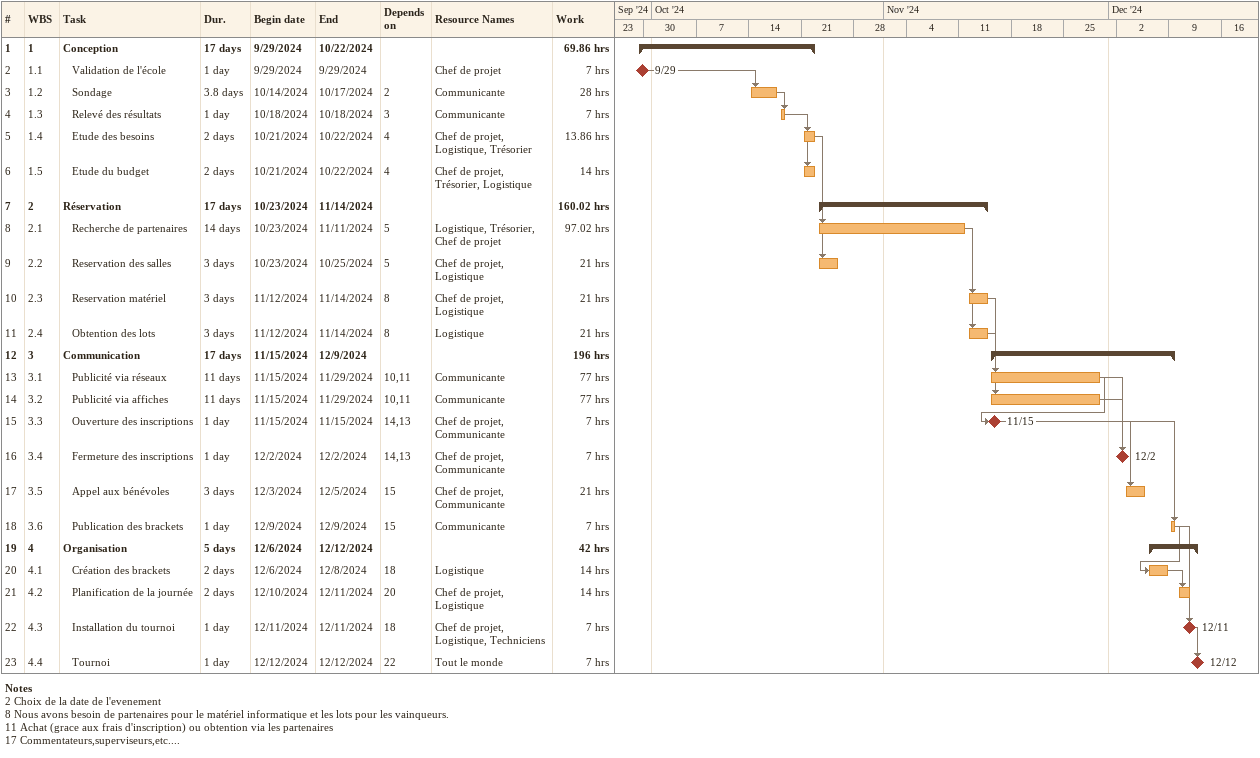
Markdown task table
| ID | WBS | Task | Duration | Start | Finish | Predecessors | Resources | Work (h) |
|---|---|---|---|---|---|---|---|---|
| 1 | 1 | **Conception** | 17d | 2024-09-29 | 2024-10-22 |  |  | 69.86 |
| 2 | 1.1 | Validation de l'école | 1d | 2024-09-29 | 2024-09-29 |  | Chef de projet | 7 |
| 3 | 1.2 | Sondage | 3.8d | 2024-10-14 | 2024-10-17 | 2 | Communicante | 28 |
| 4 | 1.3 | Relevé des résultats | 1d | 2024-10-18 | 2024-10-18 | 3 | Communicante | 7 |
| 5 | 1.4 | Etude des besoins | 2d | 2024-10-21 | 2024-10-22 | 4 | Chef de projet, Logistique, Trésorier | 13.86 |
| 6 | 1.5 | Etude du budget | 2d | 2024-10-21 | 2024-10-22 | 4 | Chef de projet, Trésorier, Logistique | 14 |
| 7 | 2 | **Réservation** | 17d | 2024-10-23 | 2024-11-14 |  |  | 160.02 |
| 8 | 2.1 | Recherche de partenaires | 14d | 2024-10-23 | 2024-11-11 | 5 | Logistique, Trésorier, Chef de projet | 97.02 |
| 9 | 2.2 | Reservation des salles | 3d | 2024-10-23 | 2024-10-25 | 5 | Chef de projet, Logistique | 21 |
| 10 | 2.3 | Reservation matériel | 3d | 2024-11-12 | 2024-11-14 | 8 | Chef de projet, Logistique | 21 |
| 11 | 2.4 | Obtention des lots | 3d | 2024-11-12 | 2024-11-14 | 8 | Logistique | 21 |
| 12 | 3 | **Communication** | 17d | 2024-11-15 | 2024-12-09 |  |  | 196 |
| 13 | 3.1 | Publicité via réseaux | 11d | 2024-11-15 | 2024-11-29 | 10, 11 | Communicante | 77 |
| 14 | 3.2 | Publicité via affiches | 11d | 2024-11-15 | 2024-11-29 | 10, 11 | Communicante | 77 |
| 15 | 3.3 | Ouverture des inscriptions | 1d | 2024-11-15 | 2024-11-15 | 14, 13 | Chef de projet, Communicante | 7 |
| 16 | 3.4 | Fermeture des inscriptions | 1d | 2024-12-02 | 2024-12-02 | 14, 13 | Chef de projet, Communicante | 7 |
| 17 | 3.5 | Appel aux bénévoles | 3d | 2024-12-03 | 2024-12-05 | 15 | Chef de projet, Communicante | 21 |
| 18 | 3.6 | Publication des brackets | 1d | 2024-12-09 | 2024-12-09 | 15 | Communicante | 7 |
| 19 | 4 | **Organisation** | 5d | 2024-12-06 | 2024-12-12 |  |  | 42 |
| 20 | 4.1 | Création des brackets | 2d | 2024-12-06 | 2024-12-08 | 18 | Logistique | 14 |
| 21 | 4.2 | Planification de la journée | 2d | 2024-12-10 | 2024-12-11 | 20 | Chef de projet, Logistique | 14 |
| 22 | 4.3 | Installation du tournoi | 1d | 2024-12-11 | 2024-12-11 | 18 | Chef de projet, Logistique, Techniciens | 7 |
| 23 | 4.4 | Tournoi | 1d | 2024-12-12 | 2024-12-12 | 22 | Tout le monde | 7 |

Notes
- 2: Choix de la date de l'evenement
- 8: Nous avons besoin de partenaires pour le matériel informatique et les lots pour les vainqueurs.
- 11: Achat (grace aux frais d'inscription) ou obtention via les partenaires
- 17: Commentateurs,superviseurs,etc....
